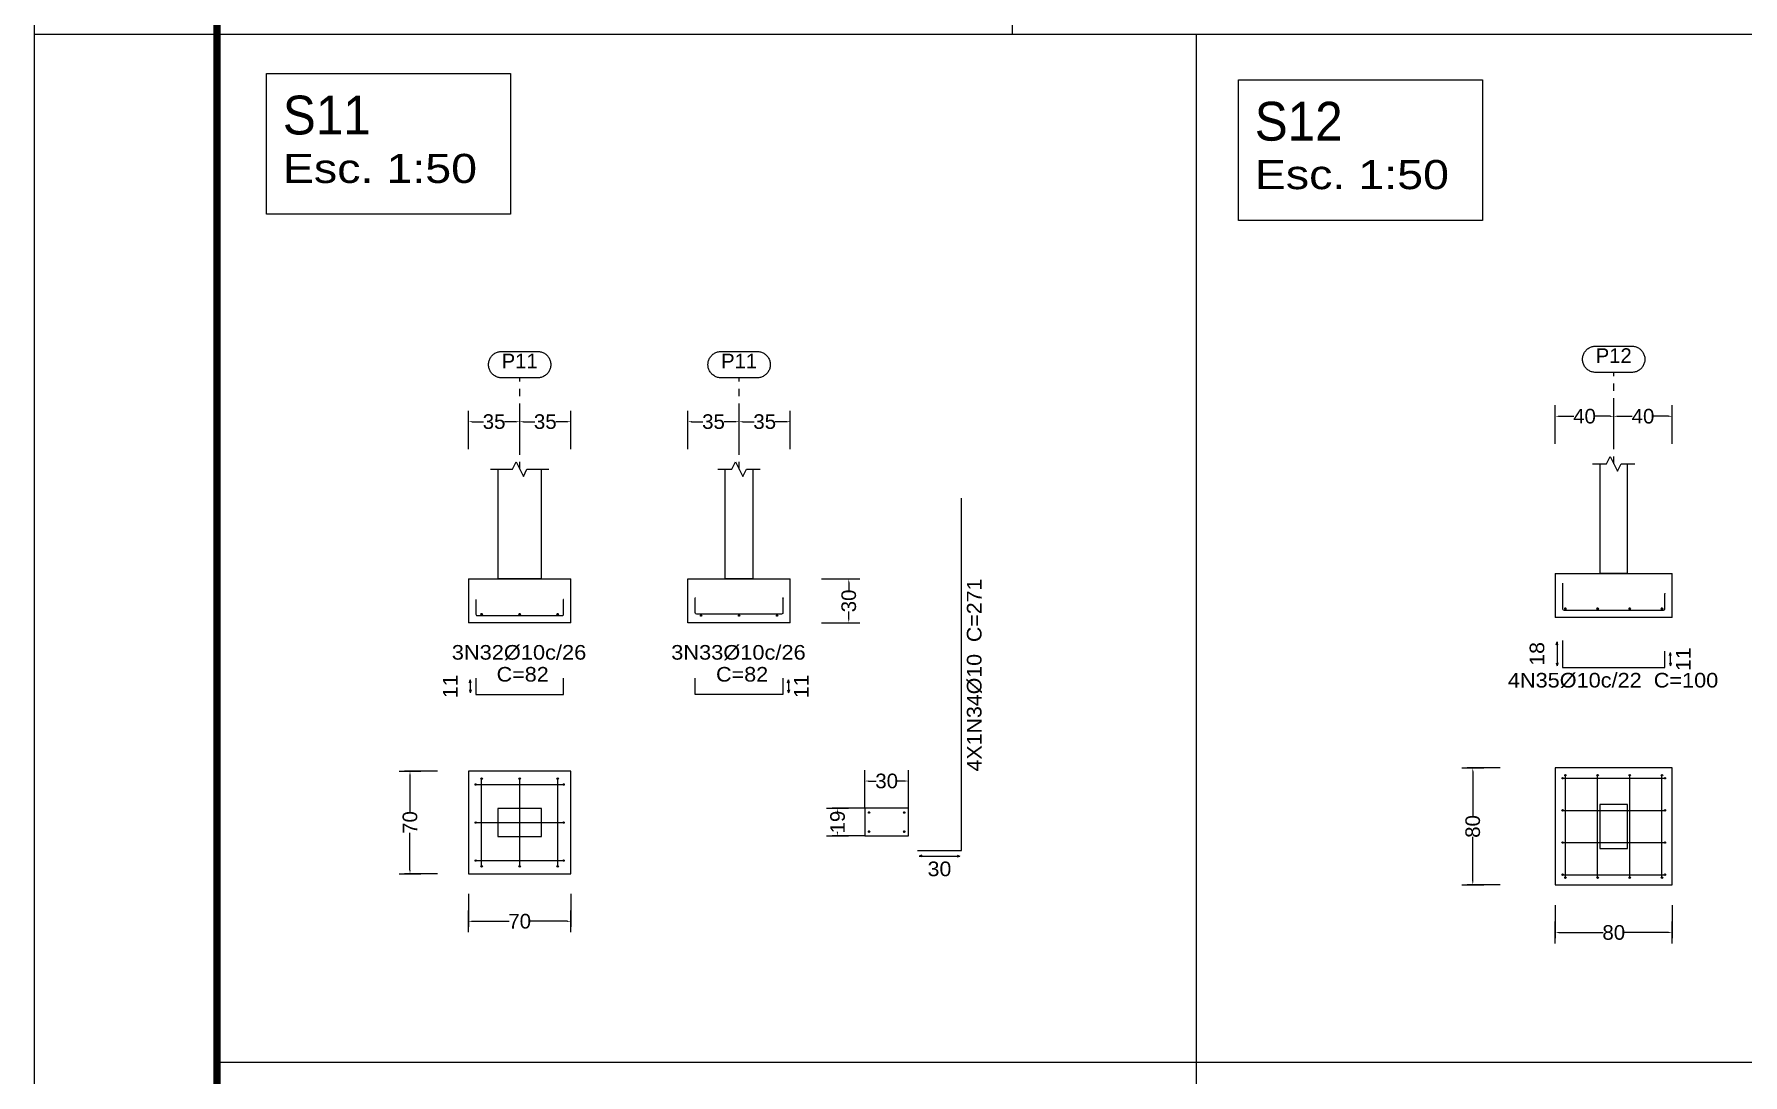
# Model space of a CAD drawing. Header units: centimetres. Extents: x 3279 to 3363.1, y -374.8 to -315.4.
# Drawn here: x 3279 to 3302.37, y -359.35 to -345.12 of the extents above; entities that cross this region are included whole.
import ezdxf
from ezdxf.enums import TextEntityAlignment as Align

# ---------------------------------------------------------------- set-up
doc = ezdxf.new("R2010")
doc.units = ezdxf.units.CM
doc.linetypes.add('CYPE_PUNTO', pattern=[0.075, 0, -0.075])
for name, color, linetype, lineweight in [('ARM_LONGITUDINAL_Ø10', 33, 'Continuous', 9), ('ELE_REF_REF_ESCALA', 3, 'Continuous', 9), ('FUN_COTAS', 8, 'Continuous', 0), ('FUN_GEOMETRIA', 7, 'Continuous', 0), ('FUN_TXT_ARMADURAS', 8, 'Continuous', 0)]:
    doc.layers.add(name, color=color, linetype=linetype, lineweight=lineweight)
doc.layers.add('ARQ-FOLHA', color=7, linetype='Continuous')
doc.layers.add('COTA CYPE', color=31, linetype='Continuous')
doc.styles.add('ARIAL', font='arial.ttf')
doc.styles.add('CYPETXT', font='arial.ttf', dxfattribs={"height": 0.2})
doc.dimstyles.new('cype_arrow', dxfattribs={"dimtxt": 0.2, "dimasz": 0.05, "dimexe": 0.075, "dimexo": 0.075, "dimgap": 0, "dimtad": 0, "dimdec": 4, "dimzin": 0, "dimdsep": 46, "dimtxsty": 'ARIAL', "dimcen": 0.09, "dimadec": 0, "dimazin": 0, "dimtfac": 1, "dimtdec": 4, "dimtofl": 0, "dimtmove": 2, "dimatfit": 3, "dimfxl": 1, "dimtolj": 1, "dimtzin": 0, "dimarcsym": 0})

# ---------------------------------------------------------------- blocks, each defined once
blk = doc.blocks.new('*D463')
at = {"layer": 'Defpoints', "color": 0, "transparency": 16777216}
for p in [(3285.64, -350.418), (3284.94, -350.868), (3285.64, -350.868)]:
    blk.add_point(p, dxfattribs=at)
at = {"layer": 'FUN_COTAS', "color": 0, "lineweight": -2, "transparency": 16777216}
for p, q in [((3284.94, -350.793), (3284.94, -350.343)), ((3284.99, -350.418), (3285.146, -350.418)), ((3285.59, -350.418), (3285.434, -350.418)), ((3285.64, -350.793), (3285.64, -350.343))]:
    blk.add_line(p, q, dxfattribs=at)
at = {"layer": 'FUN_COTAS', "color": 0, "transparency": 16777216}
for points in [[(3284.99, -350.41), (3284.99, -350.427), (3284.94, -350.418)], [(3285.59, -350.41), (3285.59, -350.427), (3285.64, -350.418)]]:
    blk.add_solid(points, dxfattribs=at)
at = {"layer": 'FUN_COTAS', "color": 0, "transparency": 16777216, "insert": (3285.29, -350.418), "char_height": 0.2, "attachment_point": 5, "style": 'ARIAL'}
blk.add_mtext('\\A1;35', dxfattribs=at)
blk = doc.blocks.new('*D464')
at = {"layer": 'Defpoints', "color": 0, "transparency": 16777216}
for p in [(3286.34, -350.418), (3285.64, -350.868), (3286.34, -350.868)]:
    blk.add_point(p, dxfattribs=at)
at = {"layer": 'FUN_COTAS', "color": 0, "lineweight": -2, "transparency": 16777216}
for p, q in [((3285.64, -350.793), (3285.64, -350.343)), ((3285.69, -350.418), (3285.846, -350.418)), ((3286.29, -350.418), (3286.134, -350.418)), ((3286.34, -350.793), (3286.34, -350.343))]:
    blk.add_line(p, q, dxfattribs=at)
at = {"layer": 'FUN_COTAS', "color": 0, "transparency": 16777216}
for points in [[(3285.69, -350.41), (3285.69, -350.427), (3285.64, -350.418)], [(3286.29, -350.41), (3286.29, -350.427), (3286.34, -350.418)]]:
    blk.add_solid(points, dxfattribs=at)
at = {"layer": 'FUN_COTAS', "color": 0, "transparency": 16777216, "insert": (3285.99, -350.418), "char_height": 0.2, "attachment_point": 5, "style": 'ARIAL'}
blk.add_mtext('\\A1;35', dxfattribs=at)
blk = doc.blocks.new('*D481')
at = {"layer": 'Defpoints', "color": 0, "transparency": 16777216}
for p in [(3288.641, -350.418), (3287.941, -350.868), (3288.641, -350.868)]:
    blk.add_point(p, dxfattribs=at)
at = {"layer": 'FUN_COTAS', "color": 0, "lineweight": -2, "transparency": 16777216}
for p, q in [((3287.941, -350.793), (3287.941, -350.343)), ((3287.991, -350.418), (3288.147, -350.418)), ((3288.591, -350.418), (3288.435, -350.418)), ((3288.641, -350.793), (3288.641, -350.343))]:
    blk.add_line(p, q, dxfattribs=at)
at = {"layer": 'FUN_COTAS', "color": 0, "transparency": 16777216}
for points in [[(3287.991, -350.41), (3287.991, -350.427), (3287.941, -350.418)], [(3288.591, -350.41), (3288.591, -350.427), (3288.641, -350.418)]]:
    blk.add_solid(points, dxfattribs=at)
at = {"layer": 'FUN_COTAS', "color": 0, "transparency": 16777216, "insert": (3288.291, -350.418), "char_height": 0.2, "attachment_point": 5, "style": 'ARIAL'}
blk.add_mtext('\\A1;35', dxfattribs=at)
blk = doc.blocks.new('*D482')
at = {"layer": 'Defpoints', "color": 0, "transparency": 16777216}
for p in [(3289.341, -350.418), (3288.641, -350.868), (3289.341, -350.868)]:
    blk.add_point(p, dxfattribs=at)
at = {"layer": 'FUN_COTAS', "color": 0, "lineweight": -2, "transparency": 16777216}
for p, q in [((3288.641, -350.793), (3288.641, -350.343)), ((3288.691, -350.418), (3288.847, -350.418)), ((3289.291, -350.418), (3289.135, -350.418)), ((3289.341, -350.793), (3289.341, -350.343))]:
    blk.add_line(p, q, dxfattribs=at)
at = {"layer": 'FUN_COTAS', "color": 0, "transparency": 16777216}
for points in [[(3288.691, -350.41), (3288.691, -350.427), (3288.641, -350.418)], [(3289.291, -350.41), (3289.291, -350.427), (3289.341, -350.418)]]:
    blk.add_solid(points, dxfattribs=at)
at = {"layer": 'FUN_COTAS', "color": 0, "transparency": 16777216, "insert": (3288.991, -350.418), "char_height": 0.2, "attachment_point": 5, "style": 'ARIAL'}
blk.add_mtext('\\A1;35', dxfattribs=at)
blk = doc.blocks.new('*D483')
at = {"layer": 'Defpoints', "color": 0, "transparency": 16777216}
for p in [(3289.691, -352.569), (3290.141, -352.569), (3289.691, -353.169)]:
    blk.add_point(p, dxfattribs=at)
at = {"layer": 'FUN_COTAS', "color": 0, "lineweight": -2, "transparency": 16777216}
for p, q in [((3289.766, -352.569), (3290.216, -352.569)), ((3290.141, -352.619), (3290.141, -352.726)), ((3290.141, -353.119), (3290.141, -353.012)), ((3289.766, -353.169), (3290.216, -353.169))]:
    blk.add_line(p, q, dxfattribs=at)
at = {"layer": 'FUN_COTAS', "color": 0, "transparency": 16777216}
for points in [[(3290.133, -352.619), (3290.149, -352.619), (3290.141, -352.569)], [(3290.133, -353.119), (3290.149, -353.119), (3290.141, -353.169)]]:
    blk.add_solid(points, dxfattribs=at)
at = {"layer": 'FUN_COTAS', "color": 0, "transparency": 16777216, "insert": (3290.141, -352.869), "char_height": 0.2, "attachment_point": 5, "rotation": 90, "style": 'ARIAL'}
blk.add_mtext('\\A1;30', dxfattribs=at)
blk = doc.blocks.new('*D469')
at = {"layer": 'Defpoints', "color": 0, "transparency": 16777216}
for p in [(3284.94, -356.8), (3286.34, -356.8), (3286.34, -357.25)]:
    blk.add_point(p, dxfattribs=at)
at = {"layer": 'FUN_COTAS', "color": 0, "lineweight": -2, "transparency": 16777216}
for p, q in [((3284.94, -356.875), (3284.94, -357.325)), ((3286.34, -356.875), (3286.34, -357.325)), ((3284.99, -357.25), (3285.498, -357.25)), ((3286.29, -357.25), (3285.782, -357.25))]:
    blk.add_line(p, q, dxfattribs=at)
at = {"layer": 'FUN_COTAS', "color": 0, "transparency": 16777216}
for points in [[(3284.99, -357.242), (3284.99, -357.259), (3284.94, -357.25)], [(3286.29, -357.242), (3286.29, -357.259), (3286.34, -357.25)]]:
    blk.add_solid(points, dxfattribs=at)
at = {"layer": 'FUN_COTAS', "color": 0, "transparency": 16777216, "insert": (3285.64, -357.25), "char_height": 0.2, "attachment_point": 5, "style": 'ARIAL'}
blk.add_mtext('\\A1;70', dxfattribs=at)
blk = doc.blocks.new('*D470')
at = {"layer": 'Defpoints', "color": 0, "transparency": 16777216}
for p in [(3284.14, -355.199), (3284.59, -355.199), (3284.59, -356.599)]:
    blk.add_point(p, dxfattribs=at)
at = {"layer": 'FUN_COTAS', "color": 0, "lineweight": -2, "transparency": 16777216}
for p, q in [((3284.515, -355.199), (3284.065, -355.199)), ((3284.14, -355.249), (3284.14, -355.757)), ((3284.14, -356.549), (3284.14, -356.041)), ((3284.515, -356.599), (3284.065, -356.599))]:
    blk.add_line(p, q, dxfattribs=at)
at = {"layer": 'FUN_COTAS', "color": 0, "transparency": 16777216}
for points in [[(3284.132, -355.249), (3284.148, -355.249), (3284.14, -355.199)], [(3284.132, -356.549), (3284.148, -356.549), (3284.14, -356.599)]]:
    blk.add_solid(points, dxfattribs=at)
at = {"layer": 'FUN_COTAS', "color": 0, "transparency": 16777216, "insert": (3284.14, -355.899), "char_height": 0.2, "attachment_point": 5, "rotation": 90, "style": 'ARIAL'}
blk.add_mtext('\\A1;70', dxfattribs=at)
blk = doc.blocks.new('*D471')
at = {"layer": 'Defpoints', "color": 0, "transparency": 16777216}
for p in [(3290.959, -355.332), (3290.359, -355.782), (3290.959, -355.782)]:
    blk.add_point(p, dxfattribs=at)
at = {"layer": 'FUN_COTAS', "color": 0, "lineweight": -2, "transparency": 16777216}
for p, q in [((3290.359, -355.707), (3290.359, -355.257)), ((3290.409, -355.332), (3290.516, -355.332)), ((3290.909, -355.332), (3290.802, -355.332)), ((3290.959, -355.707), (3290.959, -355.257))]:
    blk.add_line(p, q, dxfattribs=at)
at = {"layer": 'FUN_COTAS', "color": 0, "transparency": 16777216}
for points in [[(3290.409, -355.324), (3290.409, -355.34), (3290.359, -355.332)], [(3290.909, -355.324), (3290.909, -355.34), (3290.959, -355.332)]]:
    blk.add_solid(points, dxfattribs=at)
at = {"layer": 'FUN_COTAS', "color": 0, "transparency": 16777216, "insert": (3290.659, -355.332), "char_height": 0.2, "attachment_point": 5, "style": 'ARIAL'}
blk.add_mtext('\\A1;30', dxfattribs=at)
blk = doc.blocks.new('*D472')
at = {"layer": 'Defpoints', "color": 0, "transparency": 16777216}
for p in [(3289.988, -355.703), (3290.438, -355.703), (3290.438, -356.083)]:
    blk.add_point(p, dxfattribs=at)
at = {"layer": 'FUN_COTAS', "color": 0, "lineweight": -2, "transparency": 16777216}
for p, q in [((3290.363, -355.703), (3289.913, -355.703)), ((3289.988, -355.753), (3289.988, -355.759)), ((3290.363, -356.083), (3289.913, -356.083)), ((3289.988, -356.033), (3289.988, -356.027))]:
    blk.add_line(p, q, dxfattribs=at)
at = {"layer": 'FUN_COTAS', "color": 0, "transparency": 16777216}
for points in [[(3289.98, -355.753), (3289.996, -355.753), (3289.988, -355.703)], [(3289.98, -356.033), (3289.996, -356.033), (3289.988, -356.083)]]:
    blk.add_solid(points, dxfattribs=at)
at = {"layer": 'FUN_COTAS', "color": 0, "transparency": 16777216, "insert": (3289.988, -355.893), "char_height": 0.2, "attachment_point": 5, "rotation": 90, "style": 'ARIAL'}
blk.add_mtext('\\A1;19', dxfattribs=at)
blk = doc.blocks.new('*D484')
at = {"layer": 'Defpoints', "color": 0, "transparency": 16777216}
for p in [(3300.603, -350.344), (3299.803, -350.794), (3300.603, -350.794)]:
    blk.add_point(p, dxfattribs=at)
at = {"layer": 'FUN_COTAS', "color": 0, "lineweight": -2, "transparency": 16777216}
for p, q in [((3299.803, -350.719), (3299.803, -350.269)), ((3300.603, -350.719), (3300.603, -350.269)), ((3299.853, -350.344), (3300.056, -350.344)), ((3300.553, -350.344), (3300.349, -350.344))]:
    blk.add_line(p, q, dxfattribs=at)
at = {"layer": 'FUN_COTAS', "color": 0, "transparency": 16777216}
for points in [[(3299.853, -350.336), (3299.853, -350.353), (3299.803, -350.344)], [(3300.553, -350.336), (3300.553, -350.353), (3300.603, -350.344)]]:
    blk.add_solid(points, dxfattribs=at)
at = {"layer": 'FUN_COTAS', "color": 0, "transparency": 16777216, "insert": (3300.203, -350.344), "char_height": 0.2, "attachment_point": 5, "style": 'ARIAL'}
blk.add_mtext('\\A1;40', dxfattribs=at)
blk = doc.blocks.new('*D485')
at = {"layer": 'Defpoints', "color": 0, "transparency": 16777216}
for p in [(3301.403, -350.344), (3300.603, -350.794), (3301.403, -350.794)]:
    blk.add_point(p, dxfattribs=at)
at = {"layer": 'FUN_COTAS', "color": 0, "lineweight": -2, "transparency": 16777216}
for p, q in [((3300.603, -350.719), (3300.603, -350.269)), ((3301.403, -350.719), (3301.403, -350.269)), ((3300.653, -350.344), (3300.856, -350.344)), ((3301.353, -350.344), (3301.149, -350.344))]:
    blk.add_line(p, q, dxfattribs=at)
at = {"layer": 'FUN_COTAS', "color": 0, "transparency": 16777216}
for points in [[(3300.653, -350.336), (3300.653, -350.353), (3300.603, -350.344)], [(3301.353, -350.336), (3301.353, -350.353), (3301.403, -350.344)]]:
    blk.add_solid(points, dxfattribs=at)
at = {"layer": 'FUN_COTAS', "color": 0, "transparency": 16777216, "insert": (3301.003, -350.344), "char_height": 0.2, "attachment_point": 5, "style": 'ARIAL'}
blk.add_mtext('\\A1;40', dxfattribs=at)
blk = doc.blocks.new('*D454')
at = {"layer": 'Defpoints', "color": 0, "transparency": 16777216}
for p in [(3299.803, -356.954), (3301.403, -356.954), (3301.403, -357.404)]:
    blk.add_point(p, dxfattribs=at)
at = {"layer": 'FUN_COTAS', "color": 0, "lineweight": -2, "transparency": 16777216}
for p, q in [((3299.803, -357.029), (3299.803, -357.479)), ((3301.403, -357.029), (3301.403, -357.479)), ((3299.853, -357.404), (3300.46, -357.404)), ((3301.353, -357.404), (3300.746, -357.404))]:
    blk.add_line(p, q, dxfattribs=at)
at = {"layer": 'FUN_COTAS', "color": 0, "transparency": 16777216}
for points in [[(3299.853, -357.396), (3299.853, -357.412), (3299.803, -357.404)], [(3301.353, -357.396), (3301.353, -357.412), (3301.403, -357.404)]]:
    blk.add_solid(points, dxfattribs=at)
at = {"layer": 'FUN_COTAS', "color": 0, "transparency": 16777216, "insert": (3300.603, -357.404), "char_height": 0.2, "attachment_point": 5, "style": 'ARIAL'}
blk.add_mtext('\\A1;80', dxfattribs=at)
blk = doc.blocks.new('*D455')
at = {"layer": 'Defpoints', "color": 0, "transparency": 16777216}
for p in [(3298.675, -355.153), (3299.125, -355.153), (3299.125, -356.753)]:
    blk.add_point(p, dxfattribs=at)
at = {"layer": 'FUN_COTAS', "color": 0, "lineweight": -2, "transparency": 16777216}
for p, q in [((3299.05, -355.153), (3298.6, -355.153)), ((3298.675, -355.203), (3298.675, -355.81)), ((3298.675, -356.703), (3298.675, -356.096)), ((3299.05, -356.753), (3298.6, -356.753))]:
    blk.add_line(p, q, dxfattribs=at)
at = {"layer": 'FUN_COTAS', "color": 0, "transparency": 16777216}
for points in [[(3298.667, -355.203), (3298.683, -355.203), (3298.675, -355.153)], [(3298.667, -356.703), (3298.683, -356.703), (3298.675, -356.753)]]:
    blk.add_solid(points, dxfattribs=at)
at = {"layer": 'FUN_COTAS', "color": 0, "transparency": 16777216, "insert": (3298.675, -355.953), "char_height": 0.2, "attachment_point": 5, "rotation": 90, "style": 'ARIAL'}
blk.add_mtext('\\A1;80', dxfattribs=at)
blk = doc.blocks.new('FOLHA A1')
at = {"layer": 'ARQ-FOLHA'}
for p, q in [((0, 0), (0, -594)), ((0, -297), (25, -297))]:
    blk.add_line(p, q, dxfattribs=at)
at = {"layer": 'ARQ-FOLHA', "const_width": 1}
blk.add_lwpolyline([(25, -10), (25, -584), (831, -584), (831, -10), (25, -10)], dxfattribs=at)

msp = doc.modelspace()

# ---------------------------------------------------------------- hatches: boundary and pattern name
at = {"layer": 'ARM_LONGITUDINAL_Ø10'}
h = msp.add_hatch(color=256, dxfattribs=at)
edge = h.paths.add_edge_path()
edge.add_arc((3285.04012, -352.8492), 0.0016, 0, 360)
h = msp.add_hatch(color=256, dxfattribs=at)
edge = h.paths.add_edge_path()
edge.add_arc((3286.24012, -352.8492), 0.0016, 0, 360)
h = msp.add_hatch(color=256, dxfattribs=at)
edge = h.paths.add_edge_path()
edge.add_arc((3288.04112, -352.8292), 0.0016, 0, 360)
h = msp.add_hatch(color=256, dxfattribs=at)
edge = h.paths.add_edge_path()
edge.add_arc((3289.24112, -352.8292), 0.0016, 0, 360)
h = msp.add_hatch(color=256, dxfattribs=at)
edge = h.paths.add_edge_path()
edge.add_arc((3299.90254, -352.62591), 0.0016, 0, 360)
h = msp.add_hatch(color=256, dxfattribs=at)
edge = h.paths.add_edge_path()
edge.add_arc((3301.30254, -352.77135), 0.0016, 0, 360)
h = msp.add_hatch(color=256, dxfattribs=at)
edge = h.paths.add_edge_path()
edge.add_arc((3285.04012, -355.3792), 0.0016, 0, 360)
h = msp.add_hatch(color=256, dxfattribs=at)
edge = h.paths.add_edge_path()
edge.add_arc((3285.12012, -355.2992), 0.0016, 0, 360)
h = msp.add_hatch(color=256, dxfattribs=at)
edge = h.paths.add_edge_path()
edge.add_arc((3285.64012, -355.2992), 0.0016, 0, 360)
h = msp.add_hatch(color=256, dxfattribs=at)
edge = h.paths.add_edge_path()
edge.add_arc((3286.16012, -355.2992), 0.0016, 0, 360)
h = msp.add_hatch(color=256, dxfattribs=at)
edge = h.paths.add_edge_path()
edge.add_arc((3286.24012, -355.3792), 0.0016, 0, 360)
h = msp.add_hatch(color=256, dxfattribs=at)
edge = h.paths.add_edge_path()
edge.add_arc((3299.90254, -355.29302), 0.0016, 0, 360)
h = msp.add_hatch(color=256, dxfattribs=at)
edge = h.paths.add_edge_path()
edge.add_arc((3299.94254, -355.25302), 0.0016, 0, 360)
h = msp.add_hatch(color=256, dxfattribs=at)
edge = h.paths.add_edge_path()
edge.add_arc((3300.38254, -355.25302), 0.0016, 0, 360)
h = msp.add_hatch(color=256, dxfattribs=at)
edge = h.paths.add_edge_path()
edge.add_arc((3300.82254, -355.25302), 0.0016, 0, 360)
h = msp.add_hatch(color=256, dxfattribs=at)
edge = h.paths.add_edge_path()
edge.add_arc((3301.26254, -355.25302), 0.0016, 0, 360)
h = msp.add_hatch(color=256, dxfattribs=at)
edge = h.paths.add_edge_path()
edge.add_arc((3301.30254, -355.29302), 0.0016, 0, 360)
h = msp.add_hatch(color=256, dxfattribs=at)
edge = h.paths.add_edge_path()
edge.add_arc((3299.90254, -355.73302), 0.0016, 0, 360)
h = msp.add_hatch(color=256, dxfattribs=at)
edge = h.paths.add_edge_path()
edge.add_arc((3301.30254, -355.73302), 0.0016, 0, 360)
h = msp.add_hatch(color=256, dxfattribs=at)
edge = h.paths.add_edge_path()
edge.add_arc((3285.04012, -355.8992), 0.0016, 0, 360)
h = msp.add_hatch(color=256, dxfattribs=at)
edge = h.paths.add_edge_path()
edge.add_arc((3286.24012, -355.8992), 0.0016, 0, 360)
h = msp.add_hatch(color=256, dxfattribs=at)
edge = h.paths.add_edge_path()
edge.add_arc((3299.90254, -356.17302), 0.0016, 0, 360)
h = msp.add_hatch(color=256, dxfattribs=at)
edge = h.paths.add_edge_path()
edge.add_arc((3301.30254, -356.17302), 0.0016, 0, 360)
h = msp.add_hatch(color=256, dxfattribs=at)
edge = h.paths.add_edge_path()
edge.add_arc((3285.04012, -356.4192), 0.0016, 0, 360)
h = msp.add_hatch(color=256, dxfattribs=at)
edge = h.paths.add_edge_path()
edge.add_arc((3285.12012, -356.4992), 0.0016, 0, 360)
h = msp.add_hatch(color=256, dxfattribs=at)
edge = h.paths.add_edge_path()
edge.add_arc((3285.64012, -356.4992), 0.0016, 0, 360)
h = msp.add_hatch(color=256, dxfattribs=at)
edge = h.paths.add_edge_path()
edge.add_arc((3286.16012, -356.4992), 0.0016, 0, 360)
h = msp.add_hatch(color=256, dxfattribs=at)
edge = h.paths.add_edge_path()
edge.add_arc((3286.24012, -356.4192), 0.0016, 0, 360)
h = msp.add_hatch(color=256, dxfattribs=at)
edge = h.paths.add_edge_path()
edge.add_arc((3299.90254, -356.61302), 0.0016, 0, 360)
h = msp.add_hatch(color=256, dxfattribs=at)
edge = h.paths.add_edge_path()
edge.add_arc((3299.94254, -356.65302), 0.0016, 0, 360)
h = msp.add_hatch(color=256, dxfattribs=at)
edge = h.paths.add_edge_path()
edge.add_arc((3300.38254, -356.65302), 0.0016, 0, 360)
h = msp.add_hatch(color=256, dxfattribs=at)
edge = h.paths.add_edge_path()
edge.add_arc((3300.82254, -356.65302), 0.0016, 0, 360)
h = msp.add_hatch(color=256, dxfattribs=at)
edge = h.paths.add_edge_path()
edge.add_arc((3301.26254, -356.65302), 0.0016, 0, 360)
h = msp.add_hatch(color=256, dxfattribs=at)
edge = h.paths.add_edge_path()
edge.add_arc((3301.30254, -356.61302), 0.0016, 0, 360)

# ---------------------------------------------------------------- linework, layer by layer
for p, q in [((3292.37582, -318.84313), (3292.37582, -345.11919)), ((3281.50009, -345.11919), (3344.60009, -345.11919)), ((3294.89346, -345.11919), (3294.89346, -373.81919)), ((3281.50009, -359.17495), (3344.60009, -359.17495))]:
    msp.add_line(p, q)
for p, q in [((3285.10512, -353.0492), (3285.13512, -353.0492)), ((3285.12012, -353.0642), (3285.12012, -353.0342)), ((3285.62512, -353.0492), (3285.65512, -353.0492)), ((3285.64012, -353.0642), (3285.64012, -353.0342)), ((3286.14512, -353.0492), (3286.17512, -353.0492)), ((3286.16012, -353.0642), (3286.16012, -353.0342)), ((3288.10612, -353.0692), (3288.13612, -353.0692)), ((3288.12112, -353.0842), (3288.12112, -353.0542)), ((3288.62612, -353.0692), (3288.65612, -353.0692)), ((3288.64112, -353.0842), (3288.64112, -353.0542)), ((3289.14612, -353.0692), (3289.17612, -353.0692)), ((3289.16112, -353.0842), (3289.16112, -353.0542)), ((3299.92754, -352.97546), (3299.95754, -352.97546)), ((3299.94254, -352.99046), (3299.94254, -352.96046)), ((3300.36754, -352.97546), (3300.39754, -352.97546)), ((3300.38254, -352.99046), (3300.38254, -352.96046)), ((3300.80754, -352.97546), (3300.83754, -352.97546)), ((3300.82254, -352.99046), (3300.82254, -352.96046)), ((3301.24754, -352.97546), (3301.27754, -352.97546)), ((3301.26254, -352.99046), (3301.26254, -352.96046)), ((3290.4042, -355.76315), (3290.4342, -355.76315)), ((3290.4042, -355.76315), (3290.4342, -355.76315)), ((3290.4192, -355.77815), (3290.4192, -355.74815)), ((3290.4192, -355.77815), (3290.4192, -355.74815)), ((3290.8842, -355.76315), (3290.9142, -355.76315)), ((3290.8842, -355.76315), (3290.9142, -355.76315)), ((3290.8992, -355.77815), (3290.8992, -355.74815)), ((3290.8992, -355.77815), (3290.8992, -355.74815)), ((3290.4042, -356.02315), (3290.4342, -356.02315)), ((3290.4042, -356.02315), (3290.4342, -356.02315)), ((3290.4192, -356.03815), (3290.4192, -356.00815)), ((3290.4192, -356.03815), (3290.4192, -356.00815)), ((3290.8842, -356.02315), (3290.9142, -356.02315)), ((3290.8842, -356.02315), (3290.9142, -356.02315)), ((3290.8992, -356.03815), (3290.8992, -356.00815)), ((3290.8992, -356.03815), (3290.8992, -356.00815))]:
    msp.add_line(p, q, dxfattribs=at)
for points in [[(3291.0812, -356.28315), (3291.6812, -356.28315), (3291.6812, -351.46315)], [(3285.04012, -352.8492), (3285.04012, -353.0492), (3285.0428, -353.0592), (3285.05012, -353.06652), (3285.06012, -353.0692), (3286.22012, -353.0692), (3286.23012, -353.06652), (3286.23745, -353.0592), (3286.24012, -353.0492), (3286.24012, -352.8492)], [(3289.24112, -352.8292), (3289.24112, -353.0292), (3289.23845, -353.0392), (3289.23112, -353.04652), (3289.22112, -353.0492), (3288.06112, -353.0492), (3288.05112, -353.04652), (3288.0438, -353.0392), (3288.04112, -353.0292), (3288.04112, -352.8292)], [(3299.90254, -352.62591), (3299.90254, -352.97546), (3299.90522, -352.98546), (3299.91254, -352.99278), (3299.92254, -352.99546), (3301.28254, -352.99546), (3301.29254, -352.99278), (3301.29986, -352.98546), (3301.30254, -352.97546), (3301.30254, -352.77135)], [(3299.90254, -353.40846), (3299.90254, -353.77802), (3301.30254, -353.77802), (3301.30254, -353.5539)], [(3285.04012, -353.9272), (3285.04012, -354.1472), (3286.24012, -354.1472), (3286.24012, -353.9272)], [(3289.24112, -353.9272), (3289.24112, -354.1472), (3288.04112, -354.1472), (3288.04112, -353.9272)], [(3285.04012, -355.3792), (3285.0428, -355.3792), (3285.05012, -355.3792), (3285.06012, -355.3792), (3286.22012, -355.3792), (3286.23012, -355.3792), (3286.23745, -355.3792), (3286.24012, -355.3792)], [(3285.12012, -356.4992), (3285.12012, -356.49652), (3285.12012, -356.4892), (3285.12012, -356.4792), (3285.12012, -355.3192), (3285.12012, -355.3092), (3285.12012, -355.30187), (3285.12012, -355.2992)], [(3285.64012, -356.4992), (3285.64012, -356.49652), (3285.64012, -356.4892), (3285.64012, -356.4792), (3285.64012, -355.3192), (3285.64012, -355.3092), (3285.64012, -355.30187), (3285.64012, -355.2992)], [(3286.16012, -356.4992), (3286.16012, -356.49652), (3286.16012, -356.4892), (3286.16012, -356.4792), (3286.16012, -355.3192), (3286.16012, -355.3092), (3286.16012, -355.30187), (3286.16012, -355.2992)], [(3299.90254, -355.29302), (3299.90522, -355.29302), (3299.91254, -355.29302), (3299.92254, -355.29302), (3301.28254, -355.29302), (3301.29254, -355.29302), (3301.29986, -355.29302), (3301.30254, -355.29302)], [(3299.94254, -356.65302), (3299.94254, -356.65034), (3299.94254, -356.64302), (3299.94254, -356.63302), (3299.94254, -355.27302), (3299.94254, -355.26302), (3299.94254, -355.2557), (3299.94254, -355.25302)], [(3300.38254, -356.65302), (3300.38254, -356.65034), (3300.38254, -356.64302), (3300.38254, -356.63302), (3300.38254, -355.27302), (3300.38254, -355.26302), (3300.38254, -355.2557), (3300.38254, -355.25302)], [(3300.82254, -356.65302), (3300.82254, -356.65034), (3300.82254, -356.64302), (3300.82254, -356.63302), (3300.82254, -355.27302), (3300.82254, -355.26302), (3300.82254, -355.2557), (3300.82254, -355.25302)], [(3301.26254, -356.65302), (3301.26254, -356.65034), (3301.26254, -356.64302), (3301.26254, -356.63302), (3301.26254, -355.27302), (3301.26254, -355.26302), (3301.26254, -355.2557), (3301.26254, -355.25302)], [(3299.90254, -355.73302), (3299.90522, -355.73302), (3299.91254, -355.73302), (3299.92254, -355.73302), (3301.28254, -355.73302), (3301.29254, -355.73302), (3301.29986, -355.73302), (3301.30254, -355.73302)], [(3285.04012, -355.8992), (3285.0428, -355.8992), (3285.05012, -355.8992), (3285.06012, -355.8992), (3286.22012, -355.8992), (3286.23012, -355.8992), (3286.23745, -355.8992), (3286.24012, -355.8992)], [(3299.90254, -356.17302), (3299.90522, -356.17302), (3299.91254, -356.17302), (3299.92254, -356.17302), (3301.28254, -356.17302), (3301.29254, -356.17302), (3301.29986, -356.17302), (3301.30254, -356.17302)], [(3285.04012, -356.4192), (3285.0428, -356.4192), (3285.05012, -356.4192), (3285.06012, -356.4192), (3286.22012, -356.4192), (3286.23012, -356.4192), (3286.23745, -356.4192), (3286.24012, -356.4192)], [(3299.90254, -356.61302), (3299.90522, -356.61302), (3299.91254, -356.61302), (3299.92254, -356.61302), (3301.28254, -356.61302), (3301.29254, -356.61302), (3301.29986, -356.61302), (3301.30254, -356.61302)]]:
    msp.add_lwpolyline(points, dxfattribs=at)
for centre, radius in [((3285.04012, -352.8492), 0.0016), ((3286.24012, -352.8492), 0.0016), ((3288.04112, -352.8292), 0.0016), ((3289.24112, -352.8292), 0.0016), ((3299.90254, -352.62591), 0.0016), ((3301.30254, -352.77135), 0.0016), ((3285.12012, -353.0492), 0.01), ((3285.64012, -353.0492), 0.01), ((3286.16012, -353.0492), 0.01), ((3288.12112, -353.0692), 0.01), ((3288.64112, -353.0692), 0.01), ((3289.16112, -353.0692), 0.01), ((3299.94254, -352.97546), 0.01), ((3300.38254, -352.97546), 0.01), ((3300.82254, -352.97546), 0.01), ((3301.26254, -352.97546), 0.01), ((3285.04012, -355.3792), 0.01), ((3285.04012, -355.3792), 0.0016), ((3285.12012, -355.2992), 0.01), ((3285.12012, -355.2992), 0.0016), ((3285.64012, -355.2992), 0.01), ((3285.64012, -355.2992), 0.0016), ((3286.16012, -355.2992), 0.01), ((3286.16012, -355.2992), 0.0016), ((3286.24012, -355.3792), 0.01), ((3286.24012, -355.3792), 0.0016), ((3299.90254, -355.29302), 0.01), ((3299.90254, -355.29302), 0.0016), ((3299.94254, -355.25302), 0.01), ((3299.94254, -355.25302), 0.0016), ((3300.38254, -355.25302), 0.01), ((3300.38254, -355.25302), 0.0016), ((3300.82254, -355.25302), 0.01), ((3300.82254, -355.25302), 0.0016), ((3301.26254, -355.25302), 0.01), ((3301.26254, -355.25302), 0.0016), ((3301.30254, -355.29302), 0.01), ((3301.30254, -355.29302), 0.0016), ((3285.04012, -355.8992), 0.01), ((3286.24012, -355.8992), 0.01), ((3290.4192, -355.76315), 0.01), ((3290.4192, -355.76315), 0.01), ((3290.8992, -355.76315), 0.01), ((3290.8992, -355.76315), 0.01), ((3299.90254, -355.73302), 0.01), ((3299.90254, -355.73302), 0.0016), ((3301.30254, -355.73302), 0.01), ((3301.30254, -355.73302), 0.0016), ((3285.04012, -355.8992), 0.0016), ((3286.24012, -355.8992), 0.0016), ((3290.4192, -356.02315), 0.01), ((3290.4192, -356.02315), 0.01), ((3290.8992, -356.02315), 0.01), ((3290.8992, -356.02315), 0.01), ((3299.90254, -356.17302), 0.01), ((3299.90254, -356.17302), 0.0016), ((3301.30254, -356.17302), 0.01), ((3301.30254, -356.17302), 0.0016), ((3285.04012, -356.4192), 0.01), ((3285.04012, -356.4192), 0.0016), ((3285.12012, -356.4992), 0.01), ((3285.12012, -356.4992), 0.0016), ((3285.64012, -356.4992), 0.01), ((3285.64012, -356.4992), 0.0016), ((3286.16012, -356.4992), 0.01), ((3286.16012, -356.4992), 0.0016), ((3286.24012, -356.4192), 0.01), ((3286.24012, -356.4192), 0.0016), ((3299.90254, -356.61302), 0.01), ((3299.90254, -356.61302), 0.0016), ((3299.94254, -356.65302), 0.01), ((3299.94254, -356.65302), 0.0016), ((3300.38254, -356.65302), 0.01), ((3300.38254, -356.65302), 0.0016), ((3300.82254, -356.65302), 0.01), ((3300.82254, -356.65302), 0.0016), ((3301.26254, -356.65302), 0.01), ((3301.26254, -356.65302), 0.0016), ((3301.30254, -356.61302), 0.01), ((3301.30254, -356.61302), 0.0016)]:
    msp.add_circle(centre, radius, dxfattribs=at)
at = {"layer": 'COTA CYPE'}
for points in [[(3282.1769, -345.65723), (3285.51503, -345.65723), (3285.51503, -347.58247), (3282.1769, -347.58247)], [(3295.46913, -345.74181), (3298.80726, -345.74181), (3298.80726, -347.66704), (3295.46913, -347.66704)]]:
    msp.add_lwpolyline(points, close=True, dxfattribs=at)
at = {"layer": 'FUN_COTAS', "linetype": 'CYPE_PUNTO'}
for p, q in [((3285.64012, -351.0692), (3285.64012, -349.8182)), ((3288.64112, -351.0692), (3288.64112, -349.8182)), ((3300.60254, -350.99546), (3300.60254, -349.74446))]:
    msp.add_line(p, q, dxfattribs=at)
at = {"layer": 'FUN_COTAS'}
for p, q in [((3284.94012, -350.5682), (3284.94012, -350.2682)), ((3285.64012, -350.5682), (3285.64012, -350.2682)), ((3285.64012, -350.5682), (3285.64012, -350.2682)), ((3286.34012, -350.5682), (3286.34012, -350.2682)), ((3287.94112, -350.5682), (3287.94112, -350.2682)), ((3288.64112, -350.5682), (3288.64112, -350.2682)), ((3288.64112, -350.5682), (3288.64112, -350.2682)), ((3289.34112, -350.5682), (3289.34112, -350.2682)), ((3299.80254, -350.49446), (3299.80254, -350.19446)), ((3300.60254, -350.49446), (3300.60254, -350.19446)), ((3300.60254, -350.49446), (3300.60254, -350.19446)), ((3301.40254, -350.49446), (3301.40254, -350.19446)), ((3289.99112, -352.5692), (3290.29112, -352.5692)), ((3289.99112, -353.1692), (3290.29112, -353.1692)), ((3290.3592, -355.4819), (3290.3592, -355.1819)), ((3290.9592, -355.4819), (3290.9592, -355.1819)), ((3298.52504, -355.15302), (3298.82504, -355.15302)), ((3283.99012, -355.1992), (3284.29012, -355.1992)), ((3289.83795, -355.70315), (3290.13795, -355.70315)), ((3289.83795, -356.08315), (3290.13795, -356.08315)), ((3283.99012, -356.5992), (3284.29012, -356.5992)), ((3298.52504, -356.75302), (3298.82504, -356.75302)), ((3284.94012, -357.4002), (3284.94012, -357.1002)), ((3286.34012, -357.4002), (3286.34012, -357.1002)), ((3299.80254, -357.55402), (3299.80254, -357.25402)), ((3301.40254, -357.55402), (3301.40254, -357.25402))]:
    msp.add_line(p, q, dxfattribs=at)
for points in [[(3285.88612, -349.4582), (3285.89815, -349.4586), (3285.91012, -349.4598), (3285.92198, -349.4618), (3285.93368, -349.46459), (3285.94517, -349.46815), (3285.9564, -349.47248), (3285.96731, -349.47754), (3285.97786, -349.48332), (3285.988, -349.4898), (3285.99768, -349.49693), (3286.00687, -349.5047), (3286.01551, -349.51306), (3286.02358, -349.52198), (3286.03104, -349.53142), (3286.03785, -349.54134), (3286.04398, -349.55169), (3286.0494, -349.56243), (3286.0541, -349.5735), (3286.05804, -349.58487), (3286.06122, -349.59647), (3286.06362, -349.60826), (3286.06522, -349.62018), (3286.06602, -349.63218), (3286.06602, -349.64421), (3286.06522, -349.65621), (3286.06362, -349.66813), (3286.06122, -349.67992), (3286.05804, -349.69152), (3286.0541, -349.70289), (3286.0494, -349.71396), (3286.04398, -349.7247), (3286.03785, -349.73505), (3286.03104, -349.74497), (3286.02358, -349.75441), (3286.01551, -349.76333), (3286.00687, -349.77169), (3285.99768, -349.77946), (3285.988, -349.78659), (3285.97786, -349.79307), (3285.96731, -349.79885), (3285.9564, -349.80391), (3285.94517, -349.80824), (3285.93368, -349.8118), (3285.92198, -349.81459), (3285.91012, -349.81659), (3285.89815, -349.81779), (3285.88612, -349.8182), (3285.39412, -349.8182), (3285.3821, -349.81779), (3285.37013, -349.81659), (3285.35827, -349.81459), (3285.34657, -349.8118), (3285.33508, -349.80824), (3285.32385, -349.80391), (3285.31294, -349.79885), (3285.30239, -349.79307), (3285.29225, -349.78659), (3285.28257, -349.77946), (3285.27338, -349.77169), (3285.26474, -349.76333), (3285.25667, -349.75441), (3285.24921, -349.74497), (3285.2424, -349.73505), (3285.23627, -349.7247), (3285.23085, -349.71396), (3285.22615, -349.70289), (3285.22221, -349.69152), (3285.21903, -349.67992), (3285.21663, -349.66813), (3285.21503, -349.65621), (3285.21423, -349.64421), (3285.21423, -349.63218), (3285.21503, -349.62018), (3285.21663, -349.60826), (3285.21903, -349.59647), (3285.22221, -349.58487), (3285.22615, -349.5735), (3285.23085, -349.56243), (3285.23627, -349.55169), (3285.2424, -349.54134), (3285.24921, -349.53142), (3285.25667, -349.52198), (3285.26474, -349.51306), (3285.27338, -349.5047), (3285.28257, -349.49693), (3285.29225, -349.4898), (3285.30239, -349.48332), (3285.31294, -349.47754), (3285.32385, -349.47248), (3285.33508, -349.46815), (3285.34657, -349.46459), (3285.35827, -349.4618), (3285.37013, -349.4598), (3285.3821, -349.4586), (3285.39412, -349.4582), (3285.88612, -349.4582)], [(3288.88712, -349.4582), (3288.89915, -349.4586), (3288.91112, -349.4598), (3288.92298, -349.4618), (3288.93468, -349.46459), (3288.94617, -349.46815), (3288.9574, -349.47248), (3288.96831, -349.47754), (3288.97886, -349.48332), (3288.989, -349.4898), (3288.99868, -349.49693), (3289.00787, -349.5047), (3289.01651, -349.51306), (3289.02458, -349.52198), (3289.03204, -349.53142), (3289.03885, -349.54134), (3289.04498, -349.55169), (3289.0504, -349.56243), (3289.0551, -349.5735), (3289.05904, -349.58487), (3289.06222, -349.59647), (3289.06462, -349.60826), (3289.06622, -349.62018), (3289.06702, -349.63218), (3289.06702, -349.64421), (3289.06622, -349.65621), (3289.06462, -349.66813), (3289.06222, -349.67992), (3289.05904, -349.69152), (3289.0551, -349.70289), (3289.0504, -349.71396), (3289.04498, -349.7247), (3289.03885, -349.73505), (3289.03204, -349.74497), (3289.02458, -349.75441), (3289.01651, -349.76333), (3289.00787, -349.77169), (3288.99868, -349.77946), (3288.989, -349.78659), (3288.97886, -349.79307), (3288.96831, -349.79885), (3288.9574, -349.80391), (3288.94617, -349.80824), (3288.93468, -349.8118), (3288.92298, -349.81459), (3288.91112, -349.81659), (3288.89915, -349.81779), (3288.88712, -349.8182), (3288.39512, -349.8182), (3288.3831, -349.81779), (3288.37113, -349.81659), (3288.35927, -349.81459), (3288.34757, -349.8118), (3288.33608, -349.80824), (3288.32485, -349.80391), (3288.31394, -349.79885), (3288.30339, -349.79307), (3288.29325, -349.78659), (3288.28357, -349.77946), (3288.27438, -349.77169), (3288.26574, -349.76333), (3288.25767, -349.75441), (3288.25021, -349.74497), (3288.2434, -349.73505), (3288.23727, -349.7247), (3288.23185, -349.71396), (3288.22715, -349.70289), (3288.22321, -349.69152), (3288.22003, -349.67992), (3288.21763, -349.66813), (3288.21603, -349.65621), (3288.21523, -349.64421), (3288.21523, -349.63218), (3288.21603, -349.62018), (3288.21763, -349.60826), (3288.22003, -349.59647), (3288.22321, -349.58487), (3288.22715, -349.5735), (3288.23185, -349.56243), (3288.23727, -349.55169), (3288.2434, -349.54134), (3288.25021, -349.53142), (3288.25767, -349.52198), (3288.26574, -349.51306), (3288.27438, -349.5047), (3288.28357, -349.49693), (3288.29325, -349.4898), (3288.30339, -349.48332), (3288.31394, -349.47754), (3288.32485, -349.47248), (3288.33608, -349.46815), (3288.34757, -349.46459), (3288.35927, -349.4618), (3288.37113, -349.4598), (3288.3831, -349.4586), (3288.39512, -349.4582), (3288.88712, -349.4582)], [(3300.84854, -349.38446), (3300.86057, -349.38487), (3300.87253, -349.38607), (3300.8844, -349.38807), (3300.8961, -349.39086), (3300.90759, -349.39442), (3300.91881, -349.39875), (3300.92973, -349.40381), (3300.94027, -349.40959), (3300.95041, -349.41606), (3300.9601, -349.4232), (3300.96928, -349.43097), (3300.97793, -349.43933), (3300.986, -349.44825), (3300.99346, -349.45769), (3301.00026, -349.46761), (3301.00639, -349.47796), (3301.01182, -349.4887), (3301.01652, -349.49977), (3301.02046, -349.51113), (3301.02364, -349.52274), (3301.02604, -349.53452), (3301.02764, -349.54645), (3301.02844, -349.55845), (3301.02844, -349.57048), (3301.02764, -349.58248), (3301.02604, -349.5944), (3301.02364, -349.60619), (3301.02046, -349.61779), (3301.01652, -349.62916), (3301.01182, -349.64023), (3301.00639, -349.65097), (3301.00026, -349.66132), (3300.99346, -349.67124), (3300.986, -349.68068), (3300.97793, -349.6896), (3300.96928, -349.69796), (3300.9601, -349.70573), (3300.95041, -349.71286), (3300.94027, -349.71934), (3300.92973, -349.72512), (3300.91881, -349.73018), (3300.90759, -349.7345), (3300.8961, -349.73807), (3300.8844, -349.74086), (3300.87253, -349.74286), (3300.86057, -349.74406), (3300.84854, -349.74446), (3300.35654, -349.74446), (3300.34452, -349.74406), (3300.33255, -349.74286), (3300.32069, -349.74086), (3300.30899, -349.73807), (3300.2975, -349.7345), (3300.28627, -349.73018), (3300.27536, -349.72512), (3300.26481, -349.71934), (3300.25467, -349.71286), (3300.24499, -349.70573), (3300.2358, -349.69796), (3300.22716, -349.6896), (3300.21909, -349.68068), (3300.21163, -349.67124), (3300.20482, -349.66132), (3300.19869, -349.65097), (3300.19327, -349.64023), (3300.18857, -349.62916), (3300.18462, -349.61779), (3300.18145, -349.60619), (3300.17905, -349.5944), (3300.17745, -349.58248), (3300.17664, -349.57048), (3300.17664, -349.55845), (3300.17745, -349.54645), (3300.17905, -349.53452), (3300.18145, -349.52274), (3300.18462, -349.51113), (3300.18857, -349.49977), (3300.19327, -349.4887), (3300.19869, -349.47796), (3300.20482, -349.46761), (3300.21163, -349.45769), (3300.21909, -349.44825), (3300.22716, -349.43933), (3300.2358, -349.43097), (3300.24499, -349.4232), (3300.25467, -349.41606), (3300.26481, -349.40959), (3300.27536, -349.40381), (3300.28627, -349.39875), (3300.2975, -349.39442), (3300.30899, -349.39086), (3300.32069, -349.38807), (3300.33255, -349.38607), (3300.34452, -349.38487), (3300.35654, -349.38446), (3300.84854, -349.38446)]]:
    msp.add_lwpolyline(points, close=True, dxfattribs=at)
at = {"layer": 'FUN_GEOMETRIA'}
for p, q in [((3285.34012, -351.0692), (3285.34012, -352.5692)), ((3285.94012, -352.5692), (3285.94012, -351.0692)), ((3288.45112, -352.5692), (3288.45112, -351.0692)), ((3288.83112, -352.5692), (3288.83112, -351.0692)), ((3300.41254, -350.99546), (3300.41254, -352.49546)), ((3300.79254, -352.49546), (3300.79254, -350.99546)), ((3284.94012, -352.5692), (3286.34012, -352.5692)), ((3284.94012, -352.5692), (3284.94012, -353.1692)), ((3285.94012, -352.5692), (3285.34012, -352.5692)), ((3286.34012, -353.1692), (3286.34012, -352.5692)), ((3287.94112, -352.5692), (3289.34112, -352.5692)), ((3287.94112, -353.1692), (3287.94112, -352.5692)), ((3288.83112, -352.5692), (3288.45112, -352.5692)), ((3289.34112, -353.1692), (3289.34112, -352.5692)), ((3299.80254, -352.49546), (3301.40254, -352.49546)), ((3299.80254, -352.49546), (3299.80254, -353.09546)), ((3300.79254, -352.49546), (3300.41254, -352.49546)), ((3301.40254, -353.09546), (3301.40254, -352.49546)), ((3286.34012, -353.1692), (3284.94012, -353.1692)), ((3289.34112, -353.1692), (3287.94112, -353.1692)), ((3301.40254, -353.09546), (3299.80254, -353.09546))]:
    msp.add_line(p, q, dxfattribs=at)
for points in [[(3285.24012, -351.0692), (3285.54012, -351.0692), (3285.59012, -350.9692), (3285.69012, -351.1692), (3285.74012, -351.0692), (3286.04012, -351.0692)], [(3288.35112, -351.0692), (3288.54112, -351.0692), (3288.59112, -350.9692), (3288.69112, -351.1692), (3288.74112, -351.0692), (3288.93112, -351.0692)], [(3300.31254, -350.99546), (3300.50254, -350.99546), (3300.55254, -350.89546), (3300.65254, -351.09546), (3300.70254, -350.99546), (3300.89254, -350.99546)]]:
    msp.add_lwpolyline(points, dxfattribs=at)
for points in [[(3299.80254, -356.75302), (3301.40254, -356.75302), (3301.40254, -355.15302), (3299.80254, -355.15302), (3299.80254, -356.75302)], [(3284.94012, -356.5992), (3286.34012, -356.5992), (3286.34012, -355.1992), (3284.94012, -355.1992), (3284.94012, -356.5992)], [(3300.41254, -356.25302), (3300.79254, -356.25302), (3300.79254, -355.65302), (3300.41254, -355.65302), (3300.41254, -356.25302)], [(3285.34012, -356.0892), (3285.94012, -356.0892), (3285.94012, -355.7092), (3285.34012, -355.7092), (3285.34012, -356.0892)], [(3290.3592, -356.08315), (3290.9592, -356.08315), (3290.9592, -355.70315), (3290.3592, -355.70315), (3290.3592, -356.08315)]]:
    msp.add_lwpolyline(points, close=True, dxfattribs=at)
at = {"layer": 'FUN_TXT_ARMADURAS'}
for p, q in [((3299.81504, -353.46866), (3299.82754, -353.42866)), ((3299.84004, -353.46866), (3299.82754, -353.42866)), ((3299.82754, -353.42866), (3299.82754, -353.75782)), ((3299.81504, -353.71782), (3299.82754, -353.75782)), ((3299.84004, -353.71782), (3299.82754, -353.75782)), ((3301.36504, -353.6141), (3301.37754, -353.5741)), ((3301.36504, -353.71782), (3301.37754, -353.75782)), ((3301.39004, -353.6141), (3301.37754, -353.5741)), ((3301.37754, -353.75782), (3301.37754, -353.5741)), ((3301.39004, -353.71782), (3301.37754, -353.75782)), ((3284.95262, -353.9874), (3284.96512, -353.9474)), ((3284.97762, -353.9874), (3284.96512, -353.9474)), ((3284.96512, -353.9474), (3284.96512, -354.127)), ((3289.30362, -353.9874), (3289.31612, -353.9474)), ((3289.32862, -353.9874), (3289.31612, -353.9474)), ((3289.31612, -353.9474), (3289.31612, -354.127)), ((3284.95262, -354.087), (3284.96512, -354.127)), ((3284.97762, -354.087), (3284.96512, -354.127)), ((3289.30362, -354.087), (3289.31612, -354.127)), ((3289.32862, -354.087), (3289.31612, -354.127)), ((3291.1414, -356.34565), (3291.1014, -356.35815)), ((3291.1414, -356.37065), (3291.1014, -356.35815)), ((3291.1014, -356.35815), (3291.661, -356.35815)), ((3291.621, -356.34565), (3291.661, -356.35815)), ((3291.621, -356.37065), (3291.661, -356.35815))]:
    msp.add_line(p, q, dxfattribs=at)

# ---------------------------------------------------------------- block references
at = {"layer": 'ARQ-FOLHA', "xscale": 0.1, "yscale": 0.1, "zscale": 0.1}
msp.add_blockref('FOLHA A1', (3279.00009, -315.41919), dxfattribs=at)

# ---------------------------------------------------------------- texts
at = {"layer": 'COTA CYPE', "style": 'CYPETXT', "width": 0.911221}
for s, p, p2 in [('S11', (3282.40072, -346.49029), (3283.60292, -346.49029)), ('S12', (3295.69295, -346.57486), (3296.89515, -346.57486))]:
    msp.add_text(s, height=0.530774, dxfattribs=at).set_placement(p, p2, align=Align.FIT)
at = {"layer": 'ELE_REF_REF_ESCALA', "style": 'CYPETXT', "width": 1.145881}
for p, p2 in [((3282.40072, -347.15375), (3285.05736, -347.15375)), ((3295.69295, -347.23833), (3298.34959, -347.23833))]:
    msp.add_text('Esc. 1:50', height=0.39808, dxfattribs=at).set_placement(p, p2, align=Align.FIT)
at = {"layer": 'FUN_COTAS', "style": 'CYPETXT', "width": 0.989671}
for s, p, p2 in [('P11', (3285.39412, -349.6882), (3285.88612, -349.6882)), ('P11', (3288.39512, -349.6882), (3288.88712, -349.6882)), ('P12', (3300.35654, -349.61446), (3300.84854, -349.61446))]:
    msp.add_text(s, height=0.2, dxfattribs=at).set_placement(p, p2, align=Align.FIT)
at = {"layer": 'FUN_TXT_ARMADURAS', "style": 'CYPETXT'}
for s, width, p, p2 in [('4X1N34%%c10  C=271', 1.044709, (3291.9562, -355.20065), (3291.9562, -352.56365)), ('18', 1.042546, (3299.65254, -353.75524), (3299.65254, -353.43124)), ('11', 1.042546, (3301.65254, -353.82796), (3301.65254, -353.50396)), ('11', 1.042546, (3284.79012, -354.1992), (3284.79012, -353.8752)), ('11', 1.042546, (3289.59112, -354.1992), (3289.59112, -353.8752))]:
    msp.add_text(s, height=0.2, rotation=90, dxfattribs=dict(at, width=width)).set_placement(p, p2, align=Align.FIT)
for s, width, p, p2 in [('3N32%%c10c/26', 1.066614, (3284.71162, -353.6722), (3286.55062, -353.6722)), ('3N33%%c10c/26', 1.066614, (3287.71262, -353.6722), (3289.55162, -353.6722)), (' C=82', 1.055297, (3285.24262, -353.9722), (3286.03762, -353.9722)), (' C=82', 1.055297, (3288.24362, -353.9722), (3289.03862, -353.9722)), ('4N35%%c10c/22  C=100', 1.061426, (3299.15504, -354.05302), (3302.03204, -354.05302)), ('30', 1.042546, (3291.2192, -356.63315), (3291.5432, -356.63315))]:
    msp.add_text(s, height=0.2, dxfattribs=dict(at, width=width)).set_placement(p, p2, align=Align.FIT)

# ---------------------------------------------------------------- dimensions: what is measured, and where the dimension line sits
at = {"layer": 'FUN_COTAS'}
for p1, p2, distance, text, picture, middle in [((3284.94012, -350.8682), (3285.64012, -350.8682), 0.45, '35', '*D463', (3285.29012, -350.4182)), ((3285.64012, -350.8682), (3286.34012, -350.8682), 0.45, '35', '*D464', (3285.99012, -350.4182)), ((3287.94112, -350.8682), (3288.64112, -350.8682), 0.45, '35', '*D481', (3288.29112, -350.4182)), ((3288.64112, -350.8682), (3289.34112, -350.8682), 0.45, '35', '*D482', (3288.99112, -350.4182)), ((3299.80254, -350.79446), (3300.60254, -350.79446), 0.45, '40', '*D484', (3300.20254, -350.34446)), ((3300.60254, -350.79446), (3301.40254, -350.79446), 0.45, '40', '*D485', (3301.00254, -350.34446)), ((3289.69112, -353.1692), (3289.69112, -352.5692), -0.45, '30', '*D483', (3290.14112, -352.8692)), ((3299.12504, -356.75302), (3299.12504, -355.15302), 0.45, '80', '*D455', (3298.67504, -355.95302)), ((3284.59012, -356.5992), (3284.59012, -355.1992), 0.45, '70', '*D470', (3284.14012, -355.8992)), ((3290.3592, -355.7819), (3290.9592, -355.7819), 0.45, '30', '*D471', (3290.6592, -355.3319)), ((3290.43795, -356.08315), (3290.43795, -355.70315), 0.45, '19', '*D472', (3289.98795, -355.89315)), ((3284.94012, -356.8002), (3286.34012, -356.8002), -0.45, '70', '*D469', (3285.64012, -357.2502)), ((3299.80254, -356.95402), (3301.40254, -356.95402), -0.45, '80', '*D454', (3300.60254, -357.40402))]:
    dim = msp.add_aligned_dim(p1=p1, p2=p2, distance=distance, text=text, dimstyle='cype_arrow', dxfattribs=at)
    dim.commit()
    dim.dimension.update_dxf_attribs({"geometry": picture, "text_midpoint": middle})

doc.saveas('drawing.dxf')
